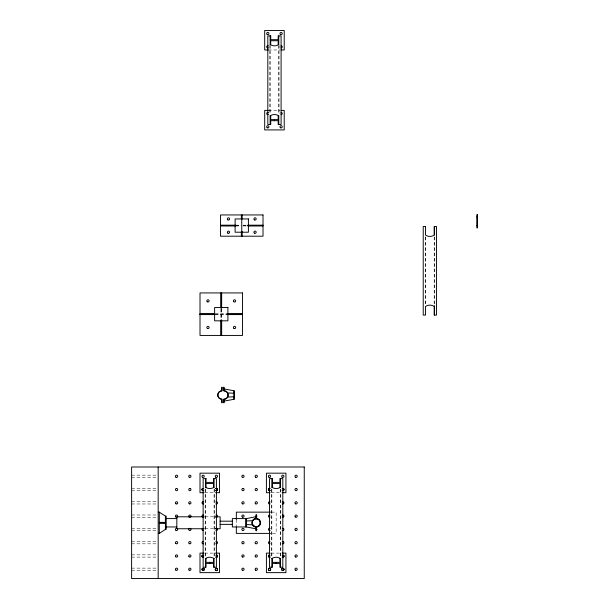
<?xml version="1.0" encoding="UTF-8"?>
<svg xmlns="http://www.w3.org/2000/svg" width="609" height="609" viewBox="0 0 609 609"><rect width="100%" height="100%" fill="white"/><g stroke="black" fill="none" stroke-linecap="round" stroke-linejoin="round"><path stroke-width="0.46" stroke-dasharray="3.04 2.28" d="M268.417 49.968L280.498 49.968M268.417 110.396L280.498 110.396M235.675 225.178L240.471 225.178M243.052 225.178L247.848 225.178M235.675 225.574L241.362 225.574M243.052 225.574L247.848 225.574M235.675 225.969L240.471 225.969M243.052 225.969L247.848 225.969M215.175 313.787L227.012 313.787M215.175 314.191L227.012 314.191M215.175 314.587L227.012 314.587M131.613 475.165L157.229 475.165M131.613 477.418L157.229 477.418M131.613 488.441L157.229 488.441M131.613 490.702L157.229 490.702M204.654 492.696L215.814 492.696M271.058 492.696L281.282 492.696M131.613 501.725L157.229 501.725M131.613 503.978L157.229 503.978M271.424 512.146L276.166 512.146L276.166 533.4L271.424 533.4M131.613 515.001L157.229 515.001M205.066 516.797L214.482 516.797M131.613 517.262L157.229 517.262M131.613 528.285L157.229 528.285M205.066 528.749L214.482 528.749M131.613 530.546L157.229 530.546M131.613 541.561L157.229 541.561M131.613 543.822L157.229 543.822M204.654 553.117L215.814 553.117M271.058 553.117L281.282 553.117M131.613 554.845L157.229 554.845M131.613 557.106L157.229 557.106M131.613 568.128L157.229 568.128M131.613 570.382L157.229 570.382M434.445 236.863L434.445 304.713M434.179 237.03L434.179 304.546M425.546 237.03L425.546 304.546M425.28 236.863L425.28 305.657M280.749 488.981L280.749 556.832M280.483 489.149L280.483 556.664M279.036 45.317L279.036 114.111M278.77 45.477L278.77 113.936M271.85 489.149L271.85 556.664M271.591 488.981L271.591 556.832M270.137 45.477L270.137 113.936M269.878 45.317L269.878 114.111M236.33 519.538L236.33 526.009M221.661 309.052L221.661 319.938M221.265 309.052L221.265 319.938M220.861 309.052L220.861 319.938M214.353 488.981L214.353 556.832M214.086 489.149L214.086 557.616M205.454 489.149L205.454 557.616M205.187 488.981L205.187 556.832M257.341 515.838A1.127 1.127 0 0 1 257.341 516.424M257.341 529.122A1.127 1.127 0 0 1 257.341 529.708M280.117 114.081A1.127 1.127 0 0 1 280.117 112.954M280.117 47.418A1.127 1.127 0 0 1 280.117 46.284"/><path stroke-width="0.91" d="M203.695 557.22A1.127 1.127 0 0 1 201.998 556.238L202.036 555.948M203.924 568.456A1.127 1.127 0 0 1 204.259 569.255L204.221 569.544A1.127 1.127 0 0 1 202.036 569.544L202.036 569.225A1.127 1.127 0 0 1 202.333 568.456M215.845 557.22A1.127 1.127 0 0 0 217.535 556.238L217.535 555.971A1.127 1.127 0 0 0 217.207 555.172M217.497 569.225L217.535 569.522A1.127 1.127 0 0 0 215.845 568.54A1.127 1.127 0 0 0 215.845 570.496A1.127 1.127 0 0 0 217.535 569.522L217.535 569.255A1.127 1.127 0 0 0 215.845 568.273M270.091 557.22A1.127 1.127 0 0 1 268.402 556.238L268.44 555.948M270.327 568.456A1.127 1.127 0 0 1 270.655 569.255L270.617 569.544A1.127 1.127 0 0 1 268.44 569.544L268.44 569.225A1.127 1.127 0 0 1 268.729 568.456M282.249 557.22A1.127 1.127 0 0 0 283.939 556.238L283.939 555.971A1.127 1.127 0 0 0 283.611 555.172M283.901 569.225L283.939 569.522A1.127 1.127 0 0 0 282.249 568.54A1.127 1.127 0 0 0 282.249 570.496A1.127 1.127 0 0 0 283.939 569.522L283.939 569.255A1.127 1.127 0 0 0 283.611 568.456M283.619 490.367L283.901 489.278M283.611 490.367L283.611 488.776L282.249 488.593A1.127 1.127 0 0 1 283.939 489.575A1.127 1.127 0 0 1 282.249 490.549L283.611 490.374L282.256 490.557M268.957 488.601L268.44 489.864L269.247 490.664M269.231 488.487L268.402 489.575L269.239 490.664M158.241 533.4L159.307 533.4L165.412 529.411L166.211 529.411L166.211 516.135L165.412 516.135L159.307 512.146L158.241 512.146M202.827 488.487C201.236 488.89 202.287 491.402 203.695 490.549A1.127 1.127 0 0 1 201.998 489.575L202.553 488.601L203.688 488.593A1.127 1.127 0 0 0 201.998 489.575L202.569 490.549L203.695 490.549M217.39 489.012L217.535 489.567A1.127 1.127 0 0 1 215.845 490.549L216.979 490.549L217.535 489.567A1.127 1.127 0 0 0 215.845 488.593L216.104 488.487M270.099 490.549L269.543 490.702L270.091 490.549A1.127 1.127 0 0 1 268.402 489.575A1.127 1.127 0 0 1 270.091 488.593L268.965 488.593M215.845 488.593L217.2 488.768M224.165 401.072L234.526 399.2L234.526 390.833L224.165 388.961M255.986 528.825L246.424 526.96L232.349 526.96L232.349 518.586L246.424 518.586L255.986 516.714M269.231 488.487L269.81 488.479M282.515 488.487L283.604 488.768M223.899 399.344L225.026 399.2A4.332 4.332 0 0 0 227.652 397.182L228.23 395.02L227.652 392.851A4.332 4.332 0 0 0 225.026 390.833L223.899 390.689M202.835 488.479L203.688 488.593M216.119 488.479C218.159 487.999 217.695 491.539 215.852 490.549M256.252 518.442L255.125 518.594A4.332 4.332 0 0 0 252.499 520.611L251.92 522.773L252.499 524.935A4.332 4.332 0 0 0 255.125 526.952L256.252 527.105M270.137 35.893L270.137 44.526L270.723 44.526L270.723 40.742L278.191 40.742L278.191 44.526L278.77 44.526L278.77 35.893M268.417 49.968L264.694 49.968L264.694 30.45L284.22 30.45L284.22 49.968L281.427 49.968M268.417 110.396L264.694 110.396L264.694 129.915L284.22 129.915L284.22 110.396L281.427 110.396M270.137 124.472L270.137 115.839L270.723 115.839L270.723 119.623L278.191 119.623L278.191 115.839L278.77 115.839L278.77 124.472M476.855 217.002L477.387 217.002M220.511 225.178L235.675 225.178M247.848 225.178L263.012 225.178M220.511 225.574L235.675 225.574M247.848 225.574L263.012 225.574M476.855 225.627L477.387 225.627M220.511 225.969L235.675 225.969M247.848 225.969L263.012 225.969M200.011 313.787L214.619 313.787M227.347 313.787L242.511 313.787M200.011 314.191L214.619 314.191M227.903 314.191L242.511 314.191M200.011 314.587L214.619 314.587M227.347 314.587L242.511 314.587M227.697 392.957L233.727 393.224M233.727 396.809L227.697 397.076M205.454 478.613L205.454 487.246L206.04 487.246L206.04 483.462L213.5 483.462L213.5 487.246L214.086 487.246L214.086 478.613M271.85 478.613L271.85 487.246L272.436 487.246L272.436 483.462L279.904 483.462L279.904 487.246L280.483 487.246L280.483 478.613M203.726 492.696L200.011 492.696L200.011 473.17L219.529 473.17L219.529 492.696L215.814 492.696M270.13 492.696L266.407 492.696L266.407 473.17L285.933 473.17L285.933 492.696L282.211 492.696M270.48 512.146L236.33 512.146L236.33 519.538M204.129 516.797L176.831 516.797L176.831 528.749L204.129 528.749M215.419 516.797L220.131 516.797L220.131 528.749L215.419 528.749M166.211 518.586L176.831 518.586M252.453 520.718L246.424 520.977M220.131 521.182L232.349 521.182M159.307 522.377L165.412 522.377M159.307 522.773L165.412 522.773M159.307 523.169L165.412 523.169M220.131 524.364L232.349 524.364M246.424 524.57L252.453 524.829M166.211 526.96L176.831 526.96M270.48 533.4L236.33 533.4L236.33 526.93M203.726 553.117L200.011 553.117L200.011 572.643L219.529 572.643L219.529 553.117L215.814 553.117M270.13 553.117L266.407 553.117L266.407 572.643L285.933 572.643L285.933 553.117L282.211 553.117M205.454 567.192L205.454 558.56L206.04 558.56L206.04 562.351L213.5 562.351L213.5 558.56L214.086 558.56L214.086 567.192M271.85 567.192L271.85 558.56L272.436 558.56L272.436 562.351L279.904 562.351L279.904 558.56L280.483 558.56L280.483 567.192M176.572 488.448L176.854 488.479A1.127 1.127 0 0 1 176.58 490.702L176.283 490.664A1.127 1.127 0 0 1 176.557 488.441M283.604 488.768L283.901 489.271M283.901 555.948L283.939 556.238A1.127 1.127 0 0 1 282.249 556.953M270.617 569.225L270.655 569.522A1.127 1.127 0 0 1 268.965 570.496A1.127 1.127 0 0 1 268.965 568.54A1.127 1.127 0 0 1 270.655 569.522M270.091 556.953A1.127 1.127 0 0 1 268.44 556.268L268.402 555.971A1.127 1.127 0 0 1 268.729 555.172M217.497 555.948L217.535 556.238A1.127 1.127 0 0 1 215.845 556.953M204.221 569.225L204.259 569.522A1.127 1.127 0 0 1 202.561 570.496A1.127 1.127 0 0 1 202.561 568.54A1.127 1.127 0 0 1 204.259 569.522M203.695 556.953A1.127 1.127 0 0 1 202.036 556.268L201.998 555.971A1.127 1.127 0 0 1 202.333 555.172M434.445 226.495L434.445 234.975M434.445 305.657L434.445 315.074M276.166 562.876L276.166 563.409M274.453 120.156L274.453 120.689M256.252 514.856L256.252 518.708M256.252 526.838L256.252 530.69M255.986 518.48L255.986 514.856L256.518 514.856L256.518 518.48L257.371 518.594A4.332 4.332 0 0 1 257.371 526.952L256.518 527.067L256.518 530.69L255.986 530.69L255.986 527.067M246.424 518.586L246.424 526.96M245.625 518.586L245.625 526.96M242.161 214.947L242.161 218.936M242.161 231.549L242.161 236.201M241.765 218.936L241.765 232.212M241.362 214.947L241.362 218.936M241.362 231.549L241.362 236.201M233.727 390.833L233.727 399.2M224.165 390.719L223.899 387.103L223.899 390.955A4.065 4.065 0 0 1 226.776 392.143L227.423 392.988A4.065 4.065 0 0 1 227.423 397.045L226.776 397.89A4.065 4.065 0 0 1 223.899 399.078L223.899 402.93L224.165 399.314M221.661 292.937L221.661 308.101M221.661 320.273L221.661 335.437M221.265 292.937L221.265 308.101M221.265 320.273L221.265 335.437M220.861 292.937L220.861 308.101M220.861 320.273L220.861 335.437M209.77 562.876L209.77 563.409M165.412 516.135L165.412 529.411M159.307 512.146L159.307 533.4M158.173 466.996L158.173 578.55M190.137 528.323A1.127 1.127 0 0 1 190.777 530.058A1.127 1.127 0 0 1 188.927 530.058A1.127 1.127 0 0 1 189.559 528.323M203.695 530.393A1.127 1.127 0 0 1 202.089 529.845A1.127 1.127 0 0 1 202.835 528.323M203.421 528.323A1.127 1.127 0 0 1 203.695 528.437M203.695 503.833A1.127 1.127 0 0 1 201.998 502.851A1.127 1.127 0 0 1 203.695 501.877M203.695 517.11A1.127 1.127 0 0 1 201.998 516.135A1.127 1.127 0 0 1 203.695 515.153M216.697 528.323A1.127 1.127 0 0 1 217.451 529.845A1.127 1.127 0 0 1 215.845 530.393M215.845 528.437A1.127 1.127 0 0 1 216.119 528.323M215.845 515.153A1.127 1.127 0 0 1 217.535 516.135A1.127 1.127 0 0 1 215.845 517.11M215.845 501.877A1.127 1.127 0 0 1 217.535 502.851A1.127 1.127 0 0 1 215.845 503.833M270.091 503.833A1.127 1.127 0 0 1 268.402 502.851A1.127 1.127 0 0 1 270.091 501.877M282.249 515.153A1.127 1.127 0 0 1 283.939 516.135A1.127 1.127 0 0 1 282.249 517.11M282.249 528.437A1.127 1.127 0 0 1 283.939 529.411A1.127 1.127 0 0 1 282.249 530.393M282.249 501.877A1.127 1.127 0 0 1 283.939 502.851A1.127 1.127 0 0 1 282.249 503.833M203.695 543.67A1.127 1.127 0 0 1 201.998 542.695A1.127 1.127 0 0 1 203.695 541.713M215.845 541.713A1.127 1.127 0 0 1 217.535 542.695A1.127 1.127 0 0 1 215.845 543.67M282.249 541.713A1.127 1.127 0 0 1 283.939 542.695A1.127 1.127 0 0 1 282.249 543.67M270.091 543.67A1.127 1.127 0 0 1 268.402 542.695A1.127 1.127 0 0 1 270.091 541.713M201.998 556.238A1.127 1.127 0 0 1 203.695 555.263M215.845 555.263A1.127 1.127 0 0 1 217.535 556.238M282.249 555.263A1.127 1.127 0 0 1 283.939 556.238M268.402 556.238A1.127 1.127 0 0 1 270.091 555.263M202.561 568.273A1.127 1.127 0 0 1 203.695 568.273M217.497 569.544A1.127 1.127 0 0 1 215.32 569.544L215.281 569.255A1.127 1.127 0 0 1 215.609 568.456M283.901 569.544A1.127 1.127 0 0 1 281.716 569.544L281.678 569.255A1.127 1.127 0 0 1 282.013 568.456M282.249 568.273A1.127 1.127 0 0 1 283.375 568.273M268.965 568.273A1.127 1.127 0 0 1 270.091 568.273M270.091 517.11A1.127 1.127 0 0 1 268.402 516.135A1.127 1.127 0 0 1 270.091 515.153M270.091 530.393A1.127 1.127 0 0 1 268.402 529.411A1.127 1.127 0 0 1 270.091 528.437M281.099 112.391A1.127 1.127 0 0 1 282.226 113.518A1.127 1.127 0 0 1 281.099 114.644M268.379 114.492A1.127 1.127 0 0 1 266.689 113.518A1.127 1.127 0 0 1 268.379 112.543M270.137 115.839A7.681 7.681 0 0 1 278.77 115.839M278.77 44.526A7.681 7.681 0 0 1 270.137 44.526M281.099 45.721A1.127 1.127 0 0 1 282.226 46.847A1.127 1.127 0 0 1 281.099 47.982M268.379 47.829A1.127 1.127 0 0 1 266.689 46.847A1.127 1.127 0 0 1 268.379 45.873M280.483 487.246A7.681 7.681 0 0 1 271.85 487.246M271.85 558.56A7.681 7.681 0 0 1 280.483 558.56M214.086 487.246A7.681 7.681 0 0 1 205.454 487.246M205.454 558.56A7.681 7.681 0 0 1 214.086 558.56M253.374 519.903L252.727 520.741A4.065 4.065 0 0 0 252.727 524.806L253.374 525.643A4.065 4.065 0 0 0 259.122 525.643A4.065 4.065 0 0 0 259.122 519.903A4.065 4.065 0 0 0 253.374 519.903M221.722 390.719L220.869 390.833A4.332 4.332 0 0 0 220.869 399.2L221.722 399.314L221.988 402.93L221.988 399.078A4.065 4.065 0 0 1 217.923 395.02A4.065 4.065 0 0 1 221.988 390.955L221.988 387.103L221.722 390.719M270.723 35.893L267.815 35.893L267.815 124.472L270.723 124.472L270.723 120.689L278.191 120.689L278.191 124.472L281.099 124.472L281.099 35.893L278.191 35.893L278.191 39.676L270.723 39.676L270.723 35.893M477.387 214.672L476.855 214.672L476.855 227.956L477.387 227.956L477.387 214.672M263.012 214.947L220.511 214.947L220.511 236.201L263.012 236.201L263.012 214.947M248.403 218.936L235.12 218.936L235.12 232.212L248.403 232.212L248.403 218.936M425.546 226.495L423.225 226.495L423.225 315.074L425.546 315.074L425.546 306.441A7.681 7.681 0 0 1 434.179 306.441L434.179 315.074L436.501 315.074L436.501 226.495L434.179 226.495L434.179 235.127A7.681 7.681 0 0 1 425.546 235.127L425.546 226.495M242.511 292.937L200.011 292.937L200.011 335.437L242.511 335.437L242.511 292.937M227.903 307.545L214.619 307.545L214.619 320.829L227.903 320.829L227.903 307.545M304.256 466.996L131.613 466.996L131.613 578.55L304.256 578.55L304.256 466.996M206.04 478.613L203.132 478.613L203.132 567.192L206.04 567.192L206.04 563.409L213.5 563.409L213.5 567.192L216.408 567.192L216.408 478.613L213.5 478.613L213.5 482.404L206.04 482.404L206.04 478.613M272.436 478.613L269.528 478.613L269.528 567.192L272.436 567.192L272.436 563.409L279.904 563.409L279.904 567.192L282.812 567.192L282.812 478.613L279.904 478.613L279.904 482.404L272.436 482.404L272.436 478.613M296.37 488.479L296.088 488.448A1.127 1.127 0 0 0 295.807 490.664L296.088 490.702A1.127 1.127 0 0 0 296.37 488.479M256.534 488.479L256.252 488.448A1.127 1.127 0 0 0 255.97 490.664L256.252 490.702A1.127 1.127 0 0 0 256.534 488.479M243.25 488.479L242.968 488.448A1.127 1.127 0 0 0 242.686 490.664L242.968 490.702A1.127 1.127 0 0 0 243.25 488.479M190.13 488.479L189.848 488.448A1.127 1.127 0 0 0 189.566 490.664L189.848 490.702A1.127 1.127 0 0 0 190.13 488.479M176.001 517.11A1.127 1.127 0 0 0 177.699 516.135A1.127 1.127 0 0 0 176.001 515.153A1.127 1.127 0 0 0 176.001 517.11M176.001 503.833A1.127 1.127 0 0 0 177.699 502.851A1.127 1.127 0 0 0 176.001 501.877A1.127 1.127 0 0 0 176.001 503.833M176.001 477.273A1.127 1.127 0 0 0 177.699 476.291A1.127 1.127 0 0 0 176.001 475.317A1.127 1.127 0 0 0 176.001 477.273M176.001 530.393A1.127 1.127 0 0 0 177.699 529.411A1.127 1.127 0 0 0 176.001 528.437A1.127 1.127 0 0 0 176.001 530.393M189.285 503.833A1.127 1.127 0 0 0 190.975 502.851A1.127 1.127 0 0 0 189.285 501.877A1.127 1.127 0 0 0 189.285 503.833M189.049 516.934A1.127 1.127 0 0 0 190.937 516.424A1.127 1.127 0 0 0 189.559 515.047A1.127 1.127 0 0 0 189.049 516.934M189.285 477.273A1.127 1.127 0 0 0 190.975 476.291A1.127 1.127 0 0 0 189.285 475.317A1.127 1.127 0 0 0 189.285 477.273M202.561 477.273A1.127 1.127 0 0 0 204.259 476.291A1.127 1.127 0 0 0 202.561 475.317A1.127 1.127 0 0 0 202.561 477.273M215.845 477.273A1.127 1.127 0 0 0 217.535 476.291A1.127 1.127 0 0 0 215.845 475.317A1.127 1.127 0 0 0 215.845 477.273M242.405 503.833A1.127 1.127 0 0 0 244.095 502.851A1.127 1.127 0 0 0 242.405 501.877A1.127 1.127 0 0 0 242.405 503.833M242.405 477.273A1.127 1.127 0 0 0 244.095 476.291A1.127 1.127 0 0 0 242.405 475.317A1.127 1.127 0 0 0 242.405 477.273M255.689 477.273A1.127 1.127 0 0 0 257.379 476.291A1.127 1.127 0 0 0 255.689 475.317A1.127 1.127 0 0 0 255.689 477.273M255.689 503.833A1.127 1.127 0 0 0 257.379 502.851A1.127 1.127 0 0 0 255.689 501.877A1.127 1.127 0 0 0 255.689 503.833M268.965 477.273A1.127 1.127 0 0 0 270.655 476.291A1.127 1.127 0 0 0 268.965 475.317A1.127 1.127 0 0 0 268.965 477.273M282.249 477.273A1.127 1.127 0 0 0 283.939 476.291A1.127 1.127 0 0 0 282.249 475.317A1.127 1.127 0 0 0 282.249 477.273M295.289 516.934A1.127 1.127 0 0 0 297.177 516.424A1.127 1.127 0 0 0 295.799 515.047A1.127 1.127 0 0 0 295.289 516.934M295.289 530.211A1.127 1.127 0 0 0 297.177 529.708A1.127 1.127 0 0 0 295.799 528.323A1.127 1.127 0 0 0 295.289 530.211M295.525 477.273A1.127 1.127 0 0 0 297.222 476.291A1.127 1.127 0 0 0 295.525 475.317A1.127 1.127 0 0 0 295.525 477.273M295.525 503.833A1.127 1.127 0 0 0 297.222 502.851A1.127 1.127 0 0 0 295.525 501.877A1.127 1.127 0 0 0 295.525 503.833M242.405 543.67A1.127 1.127 0 0 0 244.095 542.695A1.127 1.127 0 0 0 242.405 541.713A1.127 1.127 0 0 0 242.405 543.67M255.689 543.67A1.127 1.127 0 0 0 257.379 542.695A1.127 1.127 0 0 0 255.689 541.713A1.127 1.127 0 0 0 255.689 543.67M189.285 543.67A1.127 1.127 0 0 0 190.975 542.695A1.127 1.127 0 0 0 189.285 541.713A1.127 1.127 0 0 0 189.285 543.67M175.773 543.494A1.127 1.127 0 0 0 177.661 542.984A1.127 1.127 0 0 0 176.275 541.607A1.127 1.127 0 0 0 175.773 543.494M295.525 543.67A1.127 1.127 0 0 0 297.222 542.695A1.127 1.127 0 0 0 295.525 541.713A1.127 1.127 0 0 0 295.525 543.67M255.453 556.771A1.127 1.127 0 0 0 257.341 556.268A1.127 1.127 0 0 0 255.955 554.883A1.127 1.127 0 0 0 255.453 556.771M242.405 556.953A1.127 1.127 0 0 0 244.095 555.971A1.127 1.127 0 0 0 242.405 554.997A1.127 1.127 0 0 0 242.405 556.953M175.773 556.771A1.127 1.127 0 0 0 177.661 556.268A1.127 1.127 0 0 0 176.275 554.883A1.127 1.127 0 0 0 175.773 556.771M189.049 556.771A1.127 1.127 0 0 0 190.937 556.268A1.127 1.127 0 0 0 189.559 554.883A1.127 1.127 0 0 0 189.049 556.771M295.525 556.953A1.127 1.127 0 0 0 297.222 555.971A1.127 1.127 0 0 0 295.525 554.997A1.127 1.127 0 0 0 295.525 556.953M255.689 570.23A1.127 1.127 0 0 0 257.379 569.255A1.127 1.127 0 0 0 255.689 568.273A1.127 1.127 0 0 0 255.689 570.23M242.405 570.23A1.127 1.127 0 0 0 244.095 569.255A1.127 1.127 0 0 0 242.405 568.273A1.127 1.127 0 0 0 242.405 570.23M189.049 570.054A1.127 1.127 0 0 0 190.937 569.544A1.127 1.127 0 0 0 189.559 568.167A1.127 1.127 0 0 0 189.049 570.054M175.773 570.054A1.127 1.127 0 0 0 177.661 569.544A1.127 1.127 0 0 0 176.275 568.167A1.127 1.127 0 0 0 175.773 570.054M295.525 570.23A1.127 1.127 0 0 0 297.222 569.255A1.127 1.127 0 0 0 295.525 568.273A1.127 1.127 0 0 0 295.525 570.23M242.405 517.11A1.127 1.127 0 0 0 244.095 516.135A1.127 1.127 0 0 0 242.405 515.153A1.127 1.127 0 0 0 242.405 517.11M242.405 530.393A1.127 1.127 0 0 0 244.095 529.411A1.127 1.127 0 0 0 242.405 528.437A1.127 1.127 0 0 0 242.405 530.393M254.257 526.222A3.981 3.981 0 0 0 260.233 522.773A3.981 3.981 0 0 0 254.257 519.325A3.981 3.981 0 0 0 254.257 526.222M207.418 328.449A1.127 1.127 0 0 0 209.108 327.467A1.127 1.127 0 0 0 207.418 326.493A1.127 1.127 0 0 0 207.418 328.449M233.978 328.449A1.127 1.127 0 0 0 235.668 327.467A1.127 1.127 0 0 0 233.978 326.493A1.127 1.127 0 0 0 233.978 328.449M233.742 301.706A1.127 1.127 0 0 0 235.63 301.204A1.127 1.127 0 0 0 234.252 299.818A1.127 1.127 0 0 0 233.742 301.706M207.182 301.706A1.127 1.127 0 0 0 209.07 301.204A1.127 1.127 0 0 0 207.692 299.818A1.127 1.127 0 0 0 207.182 301.706M227.918 219.91A1.127 1.127 0 0 0 229.608 218.936A1.127 1.127 0 0 0 227.918 217.953A1.127 1.127 0 0 0 227.918 219.91M227.918 233.194A1.127 1.127 0 0 0 229.608 232.212A1.127 1.127 0 0 0 227.918 231.237A1.127 1.127 0 0 0 227.918 233.194M254.478 219.91A1.127 1.127 0 0 0 256.176 218.936A1.127 1.127 0 0 0 254.478 217.953A1.127 1.127 0 0 0 254.478 219.91M254.478 233.194A1.127 1.127 0 0 0 256.176 232.212A1.127 1.127 0 0 0 254.478 231.237A1.127 1.127 0 0 0 254.478 233.194M280.528 127.776A1.127 1.127 0 0 0 282.226 126.801A1.127 1.127 0 0 0 280.528 125.819A1.127 1.127 0 0 0 280.528 127.776M267.252 127.776A1.127 1.127 0 0 0 268.942 126.801A1.127 1.127 0 0 0 267.252 125.819A1.127 1.127 0 0 0 267.252 127.776M267.252 34.546A1.127 1.127 0 0 0 268.942 33.571A1.127 1.127 0 0 0 267.252 32.597A1.127 1.127 0 0 0 267.252 34.546M280.528 34.546A1.127 1.127 0 0 0 282.226 33.571A1.127 1.127 0 0 0 280.528 32.597A1.127 1.127 0 0 0 280.528 34.546"/></g></svg>
